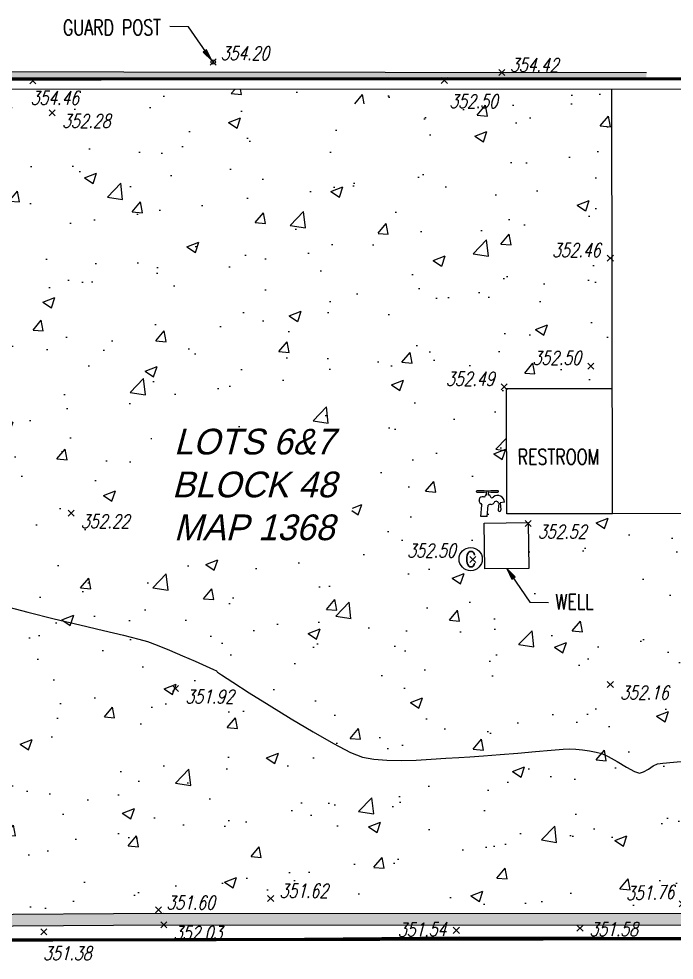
# Model space of a CAD drawing. Header units: feet. Extents: x 5005 to 5347, y 4757 to 5218.
# Drawn here: x 5081.9 to 5120.1, y 4965.4 to 5020.3 of the extents above; entities that cross this region are included whole.
import ezdxf
from ezdxf.enums import TextEntityAlignment as Align

# ---------------------------------------------------------------- set-up
doc = ezdxf.new("R2010")
doc.units = ezdxf.units.FT
doc.header["$LTSCALE"] = 0.5
doc.header["$MEASUREMENT"] = 0
doc.linetypes.add('PHANTOM2', pattern=[1.25, 0.625, -0.125, 0.125, -0.125, 0.125, -0.125])
for name, color, linetype in [('BUILDING', 20, 'Continuous'), ('CONTOUR MNR', 252, 'Continuous'), ('EG', 7, 'Continuous'), ('ELEV', 1, 'Continuous'), ('FENCE-CHAINL', 4, 'CHAIN LINIK FENCE'), ('HATCH', 252, 'Continuous'), ('LOT-LBLS', 4, 'Continuous'), ('PL WIDE', 20, 'PHANTOM2'), ('POINTS-TOPO DISPLAY', 183, 'Continuous'), ('POINTS-TOPO FL', 183, 'Continuous'), ('REC-MAP 14336', 7, 'Continuous'), ('TC', 6, 'Continuous'), ('TOPO', 2, 'Continuous'), ('TOPO LABELS', 2, 'Continuous'), ('TOPO-DATE', 7, 'Continuous')]:
    doc.layers.add(name, color=color, linetype=linetype)
doc.layers.add('PL', color=20, linetype='PHANTOM2', plot=False)
doc.styles.add('SHADOW_10', font='shadow.shx', dxfattribs={"oblique": 15, "height": 3.2})
doc.styles.add('SIMPL_010', font='simplex.shx', dxfattribs={"width": 0.75, "oblique": 15, "height": 1})
doc.styles.add('SIMPLEX', font='simplex.shx', dxfattribs={"width": 0.75, "oblique": 15, "height": 0.08})
doc.styles.get("Standard").update_dxf_attribs({"font": 'simplex.shx', "width": 0.8})
doc.linetypes.add('CHAIN LINIK FENCE', pattern='A,0.5,-0.2,["X",Standard,S=0.1,R=0,X=-0.1,Y=-0.05],-0.25', length=0.95)

# ---------------------------------------------------------------- blocks, each defined once
blk = doc.blocks.new('CR 14336')
at = {"layer": 'PL'}
for p, q in [((574.169, 1792.536), (699.263, 1792.586)), ((574.169, 1742.245), (699.263, 1742.5))]:
    blk.add_line(p, q, dxfattribs=at)
at = {"layer": 'PL WIDE', "const_width": 0.18}
blk.add_lwpolyline([(574.169, 1742.245), (574.169, 1792.536), (699.263, 1792.586), (699.263, 1742.5), (574.169, 1742.245)], dxfattribs=at)
blk = doc.blocks.new('WF')
for p, q in [((-0.0245, 0.091), (-0.034, 0.0741)), ((-0.016, 0.091), (-0.0245, 0.091)), ((0.0017, 0.1299), (-0.0174, 0.1299)), ((-0.016, 0.091), (-0.0171, 0.1216)), ((0.0031, 0.091), (0.002, 0.1216)), ((0.0146, 0.091), (0.0031, 0.091)), ((0.0273, 0.0677), (0.0146, 0.091)), ((-0.0852, 0.0453), (-0.0848, 0.0446)), ((-0.067, 0.015), (-0.0579, -0.0001)), ((-0.0089, -0.103), (0, 0)), ((0.0168, 0.0096), (0, 0)), ((0.0981, 0.0197), (0.0898, -0.0425)), ((0.0981, 0.0197), (0.0949, 0.0192)), ((0.1482, 0.0266), (0.1098, 0.0213)), ((0.1098, 0.0213), (0.1171, -0.0428)), ((-0.0668, -0.103), (-0.0579, -0.0001)), ((-0.0089, -0.103), (-0.0668, -0.103))]:
    blk.add_line(p, q)
for centre, radius, start, end in [((-0.1039, 0.1258), 0.00557, 76.32578, 286.8078), ((-0.0687, -0.444), 0.5762, 84.88501, 93.49369), ((-0.0676, 0.7022), 0.5828, 266.43216, 274.97133), ((0.0535, -0.444), 0.5762, 86.50631, 95.16124), ((0.0524, 0.7022), 0.5828, 265.03901, 273.56784), ((0.0848, 0.0263), 0.0634, 0.24395, 125.546), ((0.0889, 0.126), 0.00543, 267.49388, 105.66681), ((-0.0521, 0.0441), 0.0327, 74.08417, 242.98927), ((-0.1777, -0.9107), 0.9954, 81.691, 82.2308), ((0.0279, 0.0385), 0.031, 248.90652, 318.51486), ((0.0165, 0.1155), 0.049, 282.82057, 309.94626), ((0.0732, 0.0132), 0.0226, 15.55286, 167.71138), ((0.1035, -0.0443), 0.0137, 172.41965, 6.52478)]:
    blk.add_arc(centre, radius, start, end)
blk = doc.blocks.new('SCO')
blk.add_circle((0, 0), 0.075)
at = {"style": 'SIMPLEX', "width": 0.8}
blk.add_text('C', height=0.1, dxfattribs=at).set_placement((0, -0.05), align=Align.CENTER)
blk = doc.blocks.new('PUNTA DE FLECHA')
at = {"layer": 'TOPO LABELS'}
h = blk.add_hatch(color=256, dxfattribs=at)
h.dxf.hatch_style = 1
h.paths.add_polyline_path([(4545.85, 4840.48), (4545.09, 4839.99), (4546.94, 4837.97)])
blk.add_lwpolyline([(4546.94, 4837.97), (4545.85, 4840.48), (4545.09, 4839.99), (4546.94, 4837.97)], dxfattribs=at)
blk = doc.blocks.new('*U236')
at = {"color": 0, "linetype": 'ByBlock', "lineweight": -2, "transparency": 16777216}
for p, q in [((-0.71, -0.71), (0.71, 0.71)), ((-0.71, 0.71), (0.71, -0.71))]:
    blk.add_line(p, q, dxfattribs=at)
blk = doc.blocks.new('*U307', base_point=(5090.995, 4981.211, 351.921))
at = {"layer": 'TOPO-DATE', "color": 183, "linetype": 'ByBlock', "insert": (5091.568, 4981.138, 351.921), "char_height": 0.8, "attachment_point": 1, "style": 'SIMPLEX'}
blk.add_mtext('351.92', dxfattribs=at)
blk = doc.blocks.new('*U308', base_point=(5090.995, 4981.211, 351.921))
at = {"layer": 'ELEV', "linetype": 'ByBlock', "lineweight": -2}
blk.add_blockref('*U307', (5090.995, 4981.211, 351.921), dxfattribs=at)
blk = doc.blocks.new('*U309', base_point=(5090.995, 4981.211, 351.921))
at = {"layer": 'ELEV', "linetype": 'ByBlock', "lineweight": -2}
blk.add_blockref('*U308', (5090.995, 4981.211, 351.921), dxfattribs=at)
at = {"layer": 'TOPO-DATE', "color": 183, "linetype": 'ByBlock', "lineweight": -2, "xscale": 0.25, "yscale": 0.25, "zscale": 0.25}
blk.add_blockref('*U236', (5090.995, 4981.211, 351.921), dxfattribs=at)
blk = doc.blocks.new('*U310', base_point=(5116.364, 4981.437, 352.165))
at = {"layer": 'TOPO-DATE', "color": 183, "linetype": 'ByBlock', "insert": (5116.937, 4981.364, 352.165), "char_height": 0.8, "attachment_point": 1, "style": 'SIMPLEX'}
blk.add_mtext('352.16', dxfattribs=at)
blk = doc.blocks.new('*U311', base_point=(5116.364, 4981.437, 352.165))
at = {"layer": 'ELEV', "linetype": 'ByBlock', "lineweight": -2}
blk.add_blockref('*U310', (5116.364, 4981.437, 352.165), dxfattribs=at)
blk = doc.blocks.new('*U312', base_point=(5116.364, 4981.437, 352.165))
at = {"layer": 'ELEV', "linetype": 'ByBlock', "lineweight": -2}
blk.add_blockref('*U311', (5116.364, 4981.437, 352.165), dxfattribs=at)
at = {"layer": 'TOPO-DATE', "color": 183, "linetype": 'ByBlock', "lineweight": -2, "xscale": 0.25, "yscale": 0.25, "zscale": 0.25}
blk.add_blockref('*U236', (5116.364, 4981.437, 352.165), dxfattribs=at)
blk = doc.blocks.new('*U421', base_point=(5120.558, 4968.646, 351.757))
at = {"layer": 'TOPO-DATE', "color": 183, "linetype": 'ByBlock', "insert": (5120.111, 4968.944, 351.757), "char_height": 0.8, "attachment_point": 9, "rotation": 1.7551, "style": 'SIMPLEX'}
blk.add_mtext('351.76', dxfattribs=at)
blk = doc.blocks.new('*U422', base_point=(5120.558, 4968.646, 351.757))
at = {"layer": 'ELEV', "linetype": 'ByBlock', "lineweight": -2}
blk.add_blockref('*U421', (5120.558, 4968.646, 351.757), dxfattribs=at)
blk = doc.blocks.new('*U423', base_point=(5120.558, 4968.646, 351.757))
at = {"layer": 'ELEV', "linetype": 'ByBlock', "lineweight": -2}
blk.add_blockref('*U422', (5120.558, 4968.646, 351.757), dxfattribs=at)
at = {"layer": 'TOPO-DATE', "color": 183, "linetype": 'ByBlock', "lineweight": -2, "xscale": 0.25, "yscale": 0.25, "zscale": 0.25}
blk.add_blockref('*U236', (5120.558, 4968.646, 351.757), dxfattribs=at)
blk = doc.blocks.new('*U424', base_point=(5114.596, 4967.233, 351.583))
at = {"layer": 'TOPO-DATE', "color": 183, "linetype": 'ByBlock', "insert": (5115.144, 4967.567, 351.583), "char_height": 0.8, "attachment_point": 1, "style": 'SIMPLEX'}
blk.add_mtext('351.58', dxfattribs=at)
blk = doc.blocks.new('*U425', base_point=(5114.596, 4967.233, 351.583))
at = {"layer": 'ELEV', "linetype": 'ByBlock', "lineweight": -2}
blk.add_blockref('*U424', (5114.596, 4967.233, 351.583), dxfattribs=at)
blk = doc.blocks.new('*U426', base_point=(5114.596, 4967.233, 351.583))
at = {"layer": 'ELEV', "linetype": 'ByBlock', "lineweight": -2}
blk.add_blockref('*U425', (5114.596, 4967.233, 351.583), dxfattribs=at)
at = {"layer": 'TOPO-DATE', "color": 183, "linetype": 'ByBlock', "lineweight": -2, "xscale": 0.25, "yscale": 0.25, "zscale": 0.25}
blk.add_blockref('*U236', (5114.596, 4967.233, 351.583), dxfattribs=at)
blk = doc.blocks.new('*U427', base_point=(5107.381, 4967.102, 351.535))
at = {"layer": 'TOPO-DATE', "color": 183, "linetype": 'ByBlock', "insert": (5106.794, 4966.769, 351.535), "char_height": 0.8, "attachment_point": 9, "rotation": 0.9209, "style": 'SIMPLEX'}
blk.add_mtext('351.54', dxfattribs=at)
blk = doc.blocks.new('*U428', base_point=(5107.381, 4967.102, 351.535))
at = {"layer": 'ELEV', "linetype": 'ByBlock', "lineweight": -2}
blk.add_blockref('*U427', (5107.381, 4967.102, 351.535), dxfattribs=at)
blk = doc.blocks.new('*U429', base_point=(5107.381, 4967.102, 351.535))
at = {"layer": 'ELEV', "linetype": 'ByBlock', "lineweight": -2}
blk.add_blockref('*U428', (5107.381, 4967.102, 351.535), dxfattribs=at)
at = {"layer": 'TOPO-DATE', "color": 183, "linetype": 'ByBlock', "lineweight": -2, "xscale": 0.25, "yscale": 0.25, "zscale": 0.25}
blk.add_blockref('*U236', (5107.381, 4967.102, 351.535), dxfattribs=at)
blk = doc.blocks.new('*U430', base_point=(5083.312, 4967.02, 351.377))
at = {"layer": 'TOPO-DATE', "color": 183, "linetype": 'ByBlock', "insert": (5083.262, 4966.16, 351.377), "char_height": 0.8, "attachment_point": 1, "style": 'SIMPLEX'}
blk.add_mtext('351.38', dxfattribs=at)
blk = doc.blocks.new('*U431', base_point=(5083.312, 4967.02, 351.377))
at = {"layer": 'ELEV', "linetype": 'ByBlock', "lineweight": -2}
blk.add_blockref('*U430', (5083.312, 4967.02, 351.377), dxfattribs=at)
blk = doc.blocks.new('*U432', base_point=(5083.312, 4967.02, 351.377))
at = {"layer": 'ELEV', "linetype": 'ByBlock', "lineweight": -2}
blk.add_blockref('*U431', (5083.312, 4967.02, 351.377), dxfattribs=at)
at = {"layer": 'TOPO-DATE', "color": 183, "linetype": 'ByBlock', "lineweight": -2, "xscale": 0.25, "yscale": 0.25, "zscale": 0.25}
blk.add_blockref('*U236', (5083.312, 4967.02, 351.377), dxfattribs=at)
blk = doc.blocks.new('*U442', base_point=(5090.001, 4968.291, 351.596))
at = {"layer": 'TOPO-DATE', "color": 183, "linetype": 'ByBlock', "insert": (5090.462, 4969.118, 351.596), "char_height": 0.8, "attachment_point": 1, "style": 'SIMPLEX'}
blk.add_mtext('351.60', dxfattribs=at)
blk = doc.blocks.new('*U443', base_point=(5090.001, 4968.291, 351.596))
at = {"layer": 'ELEV', "linetype": 'ByBlock', "lineweight": -2}
blk.add_blockref('*U442', (5090.001, 4968.291, 351.596), dxfattribs=at)
blk = doc.blocks.new('*U444', base_point=(5090.001, 4968.291, 351.596))
at = {"layer": 'ELEV', "linetype": 'ByBlock', "lineweight": -2}
blk.add_blockref('*U443', (5090.001, 4968.291, 351.596), dxfattribs=at)
at = {"layer": 'TOPO-DATE', "color": 183, "linetype": 'ByBlock', "lineweight": -2, "xscale": 0.25, "yscale": 0.25, "zscale": 0.25}
blk.add_blockref('*U236', (5090.001, 4968.291, 351.596), dxfattribs=at)
blk = doc.blocks.new('*U445', base_point=(5090.311, 4967.425, 352.032))
at = {"layer": 'TOPO-DATE', "color": 183, "linetype": 'ByBlock', "insert": (5090.884, 4967.352, 352.032), "char_height": 0.8, "attachment_point": 1, "style": 'SIMPLEX'}
blk.add_mtext('352.03', dxfattribs=at)
blk = doc.blocks.new('*U446', base_point=(5090.311, 4967.425, 352.032))
at = {"layer": 'ELEV', "linetype": 'ByBlock', "lineweight": -2}
blk.add_blockref('*U445', (5090.311, 4967.425, 352.032), dxfattribs=at)
blk = doc.blocks.new('*U447', base_point=(5090.311, 4967.425, 352.032))
at = {"layer": 'ELEV', "linetype": 'ByBlock', "lineweight": -2}
blk.add_blockref('*U446', (5090.311, 4967.425, 352.032), dxfattribs=at)
at = {"layer": 'TOPO-DATE', "color": 183, "linetype": 'ByBlock', "lineweight": -2, "xscale": 0.25, "yscale": 0.25, "zscale": 0.25}
blk.add_blockref('*U236', (5090.311, 4967.425, 352.032), dxfattribs=at)
blk = doc.blocks.new('*U451', base_point=(5096.545, 4968.953, 351.622))
at = {"layer": 'TOPO-DATE', "color": 183, "linetype": 'ByBlock', "insert": (5097.063, 4969.806, 351.622), "char_height": 0.8, "attachment_point": 1, "style": 'SIMPLEX'}
blk.add_mtext('351.62', dxfattribs=at)
blk = doc.blocks.new('*U452', base_point=(5096.545, 4968.953, 351.622))
at = {"layer": 'ELEV', "linetype": 'ByBlock', "lineweight": -2}
blk.add_blockref('*U451', (5096.545, 4968.953, 351.622), dxfattribs=at)
blk = doc.blocks.new('*U453', base_point=(5096.545, 4968.953, 351.622))
at = {"layer": 'ELEV', "linetype": 'ByBlock', "lineweight": -2}
blk.add_blockref('*U452', (5096.545, 4968.953, 351.622), dxfattribs=at)
at = {"layer": 'TOPO-DATE', "color": 183, "linetype": 'ByBlock', "lineweight": -2, "xscale": 0.25, "yscale": 0.25, "zscale": 0.25}
blk.add_blockref('*U236', (5096.545, 4968.953, 351.622), dxfattribs=at)
blk = doc.blocks.new('*U457', base_point=(5108.343, 4988.729, 352.495))
at = {"layer": 'TOPO-DATE', "color": 183, "linetype": 'ByBlock', "insert": (5107.34, 4988.853, 352.495), "char_height": 0.8, "attachment_point": 9, "style": 'SIMPLEX'}
blk.add_mtext('352.50', dxfattribs=at)
blk = doc.blocks.new('*U458', base_point=(5108.343, 4988.729, 352.495))
at = {"layer": 'ELEV', "linetype": 'ByBlock', "lineweight": -2}
blk.add_blockref('*U457', (5108.343, 4988.729, 352.495), dxfattribs=at)
blk = doc.blocks.new('*U459', base_point=(5108.343, 4988.729, 352.495))
at = {"layer": 'ELEV', "linetype": 'ByBlock', "lineweight": -2}
blk.add_blockref('*U458', (5108.343, 4988.729, 352.495), dxfattribs=at)
at = {"layer": 'TOPO-DATE', "color": 183, "linetype": 'ByBlock', "lineweight": -2, "xscale": 0.25, "yscale": 0.25, "zscale": 0.25}
blk.add_blockref('*U236', (5108.343, 4988.729, 352.495), dxfattribs=at)
blk = doc.blocks.new('*U466', base_point=(5111.565, 4990.827, 352.522))
at = {"layer": 'TOPO-DATE', "color": 183, "linetype": 'ByBlock', "insert": (5112.138, 4990.754, 352.522), "char_height": 0.8, "attachment_point": 1, "style": 'SIMPLEX'}
blk.add_mtext('352.52', dxfattribs=at)
blk = doc.blocks.new('*U467', base_point=(5111.565, 4990.827, 352.522))
at = {"layer": 'ELEV', "linetype": 'ByBlock', "lineweight": -2}
blk.add_blockref('*U466', (5111.565, 4990.827, 352.522), dxfattribs=at)
blk = doc.blocks.new('*U468', base_point=(5111.565, 4990.827, 352.522))
at = {"layer": 'ELEV', "linetype": 'ByBlock', "lineweight": -2}
blk.add_blockref('*U467', (5111.565, 4990.827, 352.522), dxfattribs=at)
at = {"layer": 'TOPO-DATE', "color": 183, "linetype": 'ByBlock', "lineweight": -2, "xscale": 0.25, "yscale": 0.25, "zscale": 0.25}
blk.add_blockref('*U236', (5111.565, 4990.827, 352.522), dxfattribs=at)
blk = doc.blocks.new('*U743', base_point=(5084.899, 4991.429, 352.216))
at = {"layer": 'TOPO-DATE', "color": 183, "linetype": 'ByBlock', "insert": (5085.472, 4991.356, 352.216), "char_height": 0.8, "attachment_point": 1, "style": 'SIMPLEX'}
blk.add_mtext('352.22', dxfattribs=at)
blk = doc.blocks.new('*U744', base_point=(5084.899, 4991.429, 352.216))
at = {"layer": 'ELEV', "linetype": 'ByBlock', "lineweight": -2}
blk.add_blockref('*U743', (5084.899, 4991.429, 352.216), dxfattribs=at)
blk = doc.blocks.new('*U745', base_point=(5084.899, 4991.429, 352.216))
at = {"layer": 'ELEV', "linetype": 'ByBlock', "lineweight": -2}
blk.add_blockref('*U744', (5084.899, 4991.429, 352.216), dxfattribs=at)
at = {"layer": 'TOPO-DATE', "color": 183, "linetype": 'ByBlock', "lineweight": -2, "xscale": 0.25, "yscale": 0.25, "zscale": 0.25}
blk.add_blockref('*U236', (5084.899, 4991.429, 352.216), dxfattribs=at)
blk = doc.blocks.new('*U746', base_point=(5083.797, 5014.783, 352.278))
at = {"layer": 'TOPO-DATE', "color": 183, "linetype": 'ByBlock', "insert": (5084.37, 5014.71, 352.278), "char_height": 0.8, "attachment_point": 1, "style": 'SIMPLEX'}
blk.add_mtext('352.28', dxfattribs=at)
blk = doc.blocks.new('*U747', base_point=(5083.797, 5014.783, 352.278))
at = {"layer": 'ELEV', "linetype": 'ByBlock', "lineweight": -2}
blk.add_blockref('*U746', (5083.797, 5014.783, 352.278), dxfattribs=at)
blk = doc.blocks.new('*U748', base_point=(5083.797, 5014.783, 352.278))
at = {"layer": 'ELEV', "linetype": 'ByBlock', "lineweight": -2}
blk.add_blockref('*U747', (5083.797, 5014.783, 352.278), dxfattribs=at)
at = {"layer": 'TOPO-DATE', "color": 183, "linetype": 'ByBlock', "lineweight": -2, "xscale": 0.25, "yscale": 0.25, "zscale": 0.25}
blk.add_blockref('*U236', (5083.797, 5014.783, 352.278), dxfattribs=at)
blk = doc.blocks.new('*U749', base_point=(5116.363, 5006.304, 352.456))
at = {"layer": 'TOPO-DATE', "color": 183, "linetype": 'ByBlock', "insert": (5115.789, 5006.377, 352.456), "char_height": 0.8, "attachment_point": 9, "style": 'SIMPLEX'}
blk.add_mtext('352.46', dxfattribs=at)
blk = doc.blocks.new('*U750', base_point=(5116.363, 5006.304, 352.456))
at = {"layer": 'ELEV', "linetype": 'ByBlock', "lineweight": -2}
blk.add_blockref('*U749', (5116.363, 5006.304, 352.456), dxfattribs=at)
blk = doc.blocks.new('*U751', base_point=(5116.363, 5006.304, 352.456))
at = {"layer": 'ELEV', "linetype": 'ByBlock', "lineweight": -2}
blk.add_blockref('*U750', (5116.363, 5006.304, 352.456), dxfattribs=at)
at = {"layer": 'TOPO-DATE', "color": 183, "linetype": 'ByBlock', "lineweight": -2, "xscale": 0.25, "yscale": 0.25, "zscale": 0.25}
blk.add_blockref('*U236', (5116.363, 5006.304, 352.456), dxfattribs=at)
blk = doc.blocks.new('*U752', base_point=(5115.226, 5000.016, 352.503))
at = {"layer": 'TOPO-DATE', "color": 183, "linetype": 'ByBlock', "insert": (5114.652, 5000.089, 352.503), "char_height": 0.8, "attachment_point": 9, "style": 'SIMPLEX'}
blk.add_mtext('352.50', dxfattribs=at)
blk = doc.blocks.new('*U753', base_point=(5115.226, 5000.016, 352.503))
at = {"layer": 'ELEV', "linetype": 'ByBlock', "lineweight": -2}
blk.add_blockref('*U752', (5115.226, 5000.016, 352.503), dxfattribs=at)
blk = doc.blocks.new('*U754', base_point=(5115.226, 5000.016, 352.503))
at = {"layer": 'ELEV', "linetype": 'ByBlock', "lineweight": -2}
blk.add_blockref('*U753', (5115.226, 5000.016, 352.503), dxfattribs=at)
at = {"layer": 'TOPO-DATE', "color": 183, "linetype": 'ByBlock', "lineweight": -2, "xscale": 0.25, "yscale": 0.25, "zscale": 0.25}
blk.add_blockref('*U236', (5115.226, 5000.016, 352.503), dxfattribs=at)
blk = doc.blocks.new('*U755', base_point=(5110.173, 4998.797, 352.493))
at = {"layer": 'TOPO-DATE', "color": 183, "linetype": 'ByBlock', "insert": (5109.599, 4998.87, 352.493), "char_height": 0.8, "attachment_point": 9, "style": 'SIMPLEX'}
blk.add_mtext('352.49', dxfattribs=at)
blk = doc.blocks.new('*U756', base_point=(5110.173, 4998.797, 352.493))
at = {"layer": 'ELEV', "linetype": 'ByBlock', "lineweight": -2}
blk.add_blockref('*U755', (5110.173, 4998.797, 352.493), dxfattribs=at)
blk = doc.blocks.new('*U757', base_point=(5110.173, 4998.797, 352.493))
at = {"layer": 'ELEV', "linetype": 'ByBlock', "lineweight": -2}
blk.add_blockref('*U756', (5110.173, 4998.797, 352.493), dxfattribs=at)
at = {"layer": 'TOPO-DATE', "color": 183, "linetype": 'ByBlock', "lineweight": -2, "xscale": 0.25, "yscale": 0.25, "zscale": 0.25}
blk.add_blockref('*U236', (5110.173, 4998.797, 352.493), dxfattribs=at)
blk = doc.blocks.new('*U776', base_point=(5082.666, 5016.651, 354.463))
at = {"layer": 'TOPO-DATE', "color": 183, "linetype": 'ByBlock', "insert": (5082.539, 5016.06, 354.463), "char_height": 0.8, "attachment_point": 1, "style": 'SIMPLEX'}
blk.add_mtext('354.46', dxfattribs=at)
blk = doc.blocks.new('*U777', base_point=(5082.666, 5016.651, 354.463))
at = {"layer": 'ELEV', "linetype": 'ByBlock', "lineweight": -2}
blk.add_blockref('*U776', (5082.666, 5016.651, 354.463), dxfattribs=at)
blk = doc.blocks.new('*U778', base_point=(5082.666, 5016.651, 354.463))
at = {"layer": 'ELEV', "linetype": 'ByBlock', "lineweight": -2}
blk.add_blockref('*U777', (5082.666, 5016.651, 354.463), dxfattribs=at)
at = {"layer": 'TOPO-DATE', "color": 183, "linetype": 'ByBlock', "lineweight": -2, "xscale": 0.25, "yscale": 0.25, "zscale": 0.25}
blk.add_blockref('*U236', (5082.666, 5016.651, 354.463), dxfattribs=at)
blk = doc.blocks.new('*U785', base_point=(5093.194, 5017.753, 354.203))
at = {"layer": 'TOPO-DATE', "color": 183, "linetype": 'ByBlock', "insert": (5093.627, 5018.657, 354.203), "char_height": 0.8, "attachment_point": 1, "style": 'SIMPLEX'}
blk.add_mtext('354.20', dxfattribs=at)
blk = doc.blocks.new('*U786', base_point=(5093.194, 5017.753, 354.203))
at = {"layer": 'ELEV', "linetype": 'ByBlock', "lineweight": -2}
blk.add_blockref('*U785', (5093.194, 5017.753, 354.203), dxfattribs=at)
blk = doc.blocks.new('*U787', base_point=(5093.194, 5017.753, 354.203))
at = {"layer": 'ELEV', "linetype": 'ByBlock', "lineweight": -2}
blk.add_blockref('*U786', (5093.194, 5017.753, 354.203), dxfattribs=at)
at = {"layer": 'TOPO-DATE', "color": 183, "linetype": 'ByBlock', "lineweight": -2, "xscale": 0.25, "yscale": 0.25, "zscale": 0.25}
blk.add_blockref('*U236', (5093.194, 5017.753, 354.203), dxfattribs=at)
blk = doc.blocks.new('*U788', base_point=(5106.681, 5016.673, 352.497))
at = {"layer": 'TOPO-DATE', "color": 183, "linetype": 'ByBlock', "insert": (5106.969, 5015.861, 352.497), "char_height": 0.8, "attachment_point": 1, "style": 'SIMPLEX'}
blk.add_mtext('352.50', dxfattribs=at)
blk = doc.blocks.new('*U789', base_point=(5106.681, 5016.673, 352.497))
at = {"layer": 'ELEV', "linetype": 'ByBlock', "lineweight": -2}
blk.add_blockref('*U788', (5106.681, 5016.673, 352.497), dxfattribs=at)
blk = doc.blocks.new('*U790', base_point=(5106.681, 5016.673, 352.497))
at = {"layer": 'ELEV', "linetype": 'ByBlock', "lineweight": -2}
blk.add_blockref('*U789', (5106.681, 5016.673, 352.497), dxfattribs=at)
at = {"layer": 'TOPO-DATE', "color": 183, "linetype": 'ByBlock', "lineweight": -2, "xscale": 0.25, "yscale": 0.25, "zscale": 0.25}
blk.add_blockref('*U236', (5106.681, 5016.673, 352.497), dxfattribs=at)
blk = doc.blocks.new('*U791', base_point=(5110.03, 5017.138, 354.424))
at = {"layer": 'TOPO-DATE', "color": 183, "linetype": 'ByBlock', "insert": (5110.508, 5017.975, 354.424), "char_height": 0.8, "attachment_point": 1, "style": 'SIMPLEX'}
blk.add_mtext('354.42', dxfattribs=at)
blk = doc.blocks.new('*U792', base_point=(5110.03, 5017.138, 354.424))
at = {"layer": 'ELEV', "linetype": 'ByBlock', "lineweight": -2}
blk.add_blockref('*U791', (5110.03, 5017.138, 354.424), dxfattribs=at)
blk = doc.blocks.new('*U793', base_point=(5110.03, 5017.138, 354.424))
at = {"layer": 'ELEV', "linetype": 'ByBlock', "lineweight": -2}
blk.add_blockref('*U792', (5110.03, 5017.138, 354.424), dxfattribs=at)
at = {"layer": 'TOPO-DATE', "color": 183, "linetype": 'ByBlock', "lineweight": -2, "xscale": 0.25, "yscale": 0.25, "zscale": 0.25}
blk.add_blockref('*U236', (5110.03, 5017.138, 354.424), dxfattribs=at)
blk = doc.blocks.new('*U893')
at = {"layer": 'CONTOUR MNR', "color": 252, "linetype": 'Continuous', "lineweight": -3, "elevation": 352}
blk.add_lwpolyline([(5080.893, 4986.056), (5082.384, 4985.661), (5083.921, 4985.277), (5085.419, 4984.916), (5086.795, 4984.59), (5087.967, 4984.311), (5088.851, 4984.093), (5089.363, 4983.947), (5089.93, 4983.731), (5090.637, 4983.441), (5091.402, 4983.117), (5092.142, 4982.796), (5092.774, 4982.518), (5093.215, 4982.321), (5093.383, 4982.246), (5093.413, 4982.201), (5093.444, 4982.157), (5093.684, 4981.999), (5094.335, 4981.578), (5095.294, 4980.963), (5096.462, 4980.226), (5097.738, 4979.439), (5099.021, 4978.672), (5100.21, 4977.996), (5101.204, 4977.483), (5101.904, 4977.203), (5102.556, 4977.081), (5103.322, 4977.021), (5104.162, 4977.01), (5105.039, 4977.035), (5105.917, 4977.082), (5106.757, 4977.138), (5107.523, 4977.191), (5108.175, 4977.228), (5108.963, 4977.274), (5109.927, 4977.349), (5110.97, 4977.439), (5111.997, 4977.531), (5112.91, 4977.611), (5113.614, 4977.666), (5114.011, 4977.683), (5114.349, 4977.662), (5114.742, 4977.623), (5115.152, 4977.567), (5115.538, 4977.495), (5115.863, 4977.41), (5116.244, 4977.233), (5116.757, 4976.942), (5117.299, 4976.624), (5117.768, 4976.369), (5118.06, 4976.264), (5118.303, 4976.337), (5118.585, 4976.504), (5118.87, 4976.687), (5119.123, 4976.805), (5119.426, 4976.848), (5120.053, 4976.908), (5120.92, 4976.979)], dxfattribs=at)

msp = doc.modelspace()

# ---------------------------------------------------------------- block references
at = {"layer": 'REC-MAP 14336'}
msp.add_blockref('CR 14336', (4467.708, 3224.209), dxfattribs=at)

# ---------------------------------------------------------------- next in the draw order: hatches: boundary and pattern name
at = {"layer": 'HATCH'}
h = msp.add_hatch(dxfattribs=at)
h.set_pattern_fill('AR-CONC', color=256, scale=0.5)
h.set_pattern_definition([(50, (0, 0), (3.5863009, -0.3137607), [0.375, -4.125]), (355, (0, 0), (-0.6937567, 3.7609607), [0.3, -3.3]), (100.451444, (0.299, -0.026), (2.8925442, 3.4472), [0.318701, -3.5057106]), (46.1842, (0, 1), (5.3362067, -0.8275964), [0.5625, -6.1875]), (96.635635, (0.4447, 0.931), (4.6733097, 4.870593), [0.4780517, -5.258569]), (351.18416, (0, 1), (4.6733097, 4.870593), [0.45, -4.95]), (21, (0.5, 0.75), (2.9845353, -2.0130945), [0.375, -4.125]), (326, (0.5, 0.75), (1.2165767, 3.6257502), [0.3, -3.3]), (71.451445, (0.7487, 0.5822), (4.2011119, 1.6126558), [0.318701, -3.5057106]), (37.5, (0, 0), (0.06079928, 1.66446927), [0, -3.26, 0, -3.35, 0, -3.3125]), (7.5, (0, 0), (1.3153477, 1.97205856), [0, -1.91, 0, -3.185, 0, -1.2625]), (327.5, (-1.115, 0), (2.66911218, -0.11277436), [0, -1.25, 0, -3.9, 0, -5.175]), (317.5, (-1.615, 0), (2.91593085, 0.5005249), [0, -1.625, 0, -2.59, 0, -3.675])])
h.paths.add_polyline_path([(5165.787, 4966.942), (5165.792, 4969.045), (5155.444, 4969.256), (5155.439, 4966.906), (5165.787, 4966.942), (5166.037, 4966.707), (5155.189, 4966.661), (5155.195, 4969.511), (5166.042, 4969.29), (5166.037, 4966.707)])
edge = h.paths.add_edge_path()
edge.add_line((5118.469, 5017.127), (5057.456, 5017.202))
edge.add_line((5057.456, 5017.202), (5057.459, 5016.818))
edge.add_line((5057.459, 5016.818), (5118.469, 5016.727))
edge.add_line((5118.469, 5016.727), (5118.469, 5017.127))
edge.add_line((5041.877, 4967.423), (5041.877, 4966.763))
edge.add_line((5041.877, 4966.763), (5066.849, 4967.26))
edge.add_line((5066.849, 4967.26), (5090.311, 4967.425))
edge.add_line((5090.311, 4967.425), (5148.333, 4967.405))
edge.add_line((5148.333, 4967.405), (5155.19, 4967.402))
edge.add_line((5155.19, 4967.402), (5155.192, 4968.063))
edge.add_line((5155.192, 4968.063), (5148.334, 4968.065))
edge.add_line((5148.334, 4968.065), (5090.305, 4968.085))
edge.add_line((5090.305, 4968.085), (5066.84, 4967.92))
edge.add_line((5066.84, 4967.92), (5041.864, 4967.423))
h = msp.add_hatch(dxfattribs=at)
h.set_pattern_fill('AR-CONC', color=256)
h.set_pattern_definition([(50, (0, 0), (7.172602, -0.6275213), [0.75, -8.25]), (355, (0, 0), (-1.387513, 7.521921), [0.6, -6.6]), (100.45144, (0.598, -0.052), (5.7850885, 6.8944), [0.637402, -7.011421]), (46.1842, (0, 2), (10.672413, -1.655193), [1.125, -12.375]), (96.63564, (0.889, 1.862), (9.34662, 9.741186), [0.956103, -10.517138]), (351.18416, (0, 2), (9.34662, 9.741186), [0.9, -9.9]), (21, (1, 1.5), (5.9690705, -4.026189), [0.75, -8.25]), (326, (1, 1.5), (2.433153, 7.2515005), [0.6, -6.6]), (71.45144, (1.4974, 1.1645), (8.402224, 3.2253115), [0.637402, -7.011421]), (37.5, (0, 0), (0.12159855, 3.3289385), [0, -6.52, 0, -6.7, 0, -6.625]), (7.5, (0, 0), (2.6306954, 3.9441171), [0, -3.82, 0, -6.37, 0, -2.525]), (327.5, (-2.23, 0), (5.3382244, -0.2255487), [0, -2.5, 0, -7.8, 0, -10.35]), (317.5, (-3.23, 0), (5.8318617, 1.0010498), [0, -3.25, 0, -5.18, 0, -7.35])])
edge = h.paths.add_edge_path()
edge.add_line((5166.971, 4990.242), (5166.949, 4990.257))
edge.add_line((5166.949, 4990.257), (5166.971, 4990.281))
edge.add_line((5166.971, 4990.281), (5166.971, 5016.795))
edge.add_line((5166.971, 5016.795), (5166.867, 5016.795))
edge.add_line((5166.867, 5016.795), (5166.862, 5016.42))
edge.add_line((5166.862, 5016.42), (5166.793, 5016.249))
edge.add_line((5166.793, 5016.249), (5166.837, 4991.491))
edge.add_line((5166.837, 4991.491), (5116.497, 4991.401))
edge.add_line((5116.497, 4991.401), (5110.321, 4991.39))
edge.add_line((5110.321, 4991.39), (5110.308, 4998.703))
edge.add_line((5110.308, 4998.703), (5116.484, 4998.714))
edge.add_line((5116.484, 4998.714), (5116.452, 5016.159))
edge.add_line((5116.452, 5016.159), (5106.364, 5016.164))
edge.add_line((5106.364, 5016.164), (5106.263, 5015.978))
edge.add_line((5106.263, 5015.978), (5106.025, 5016.164))
edge.add_line((5106.025, 5016.164), (5057.626, 5016.189))
edge.add_line((5057.626, 5016.189), (5041.877, 5016.364))
edge.add_line((5041.877, 5016.364), (5041.877, 4967.423))
edge.add_line((5041.877, 4967.423), (5066.84, 4967.92))
edge.add_line((5066.84, 4967.92), (5078.572, 4968.002))
edge.add_line((5078.572, 4968.002), (5078.081, 4968.487))
edge.add_line((5078.081, 4968.487), (5078.265, 4968.62))
edge.add_line((5078.265, 4968.62), (5078.572, 4968.002))
edge.add_line((5078.572, 4968.002), (5090.305, 4968.085))
edge.add_line((5090.305, 4968.085), (5148.336, 4968.758))
edge.add_line((5148.336, 4968.758), (5148.337, 4969.407))
edge.add_line((5148.337, 4969.407), (5155.224, 4969.514))
edge.add_line((5155.224, 4969.514), (5165.904, 4969.434))
edge.add_line((5165.904, 4969.434), (5165.904, 4969.293))
edge.add_line((5165.904, 4969.293), (5166.042, 4969.29))
edge.add_line((5166.042, 4969.29), (5166.037, 4966.707))
edge.add_line((5166.037, 4966.707), (5166.971, 4966.709))
edge.add_line((5166.971, 4966.709), (5166.971, 4968.038))
edge.add_line((5166.971, 4968.038), (5166.912, 4967.995))
edge.add_line((5166.912, 4967.995), (5166.604, 4968.612))
edge.add_arc((5166.525, 4968.709), 0.125, 180, 309.3051, ccw=False)
edge.add_arc((5166.525, 4968.709), 0.125, -50.6949, 180, ccw=False)
edge.add_line((5166.604, 4968.612), (5166.971, 4968.25))
edge.add_line((5166.971, 4968.25), (5166.971, 4990.242))
edge = h.paths.add_edge_path(flags=16)
edge.add_arc((5108.216, 4988.755), 0.677, 0, 360)
h.paths.add_polyline_path([(5109.035, 4988.181), (5108.998, 4990.846), (5111.564, 4990.881), (5111.6, 4988.216), (5110.318, 4988.198), (5110.809, 4987.714), (5110.625, 4987.581), (5110.318, 4988.198)], flags=16)
edge = h.paths.add_edge_path(flags=16)
edge.add_line((5108.817, 4991.244), (5108.873, 4991.898))
edge.add_line((5108.873, 4991.898), (5108.816, 4991.994))
edge.add_arc((5108.91, 4992.179), 0.208, 74.0553, 242.9604, ccw=False)
edge.add_arc((5108.109, 4986.112), 6.326, 81.6621, 82.2019, ccw=False)
edge.add_line((5109.026, 4992.371), (5109.086, 4992.477))
edge.add_line((5109.086, 4992.477), (5109.14, 4992.477))
edge.add_line((5109.14, 4992.477), (5109.133, 4992.672))
edge.add_arc((5108.814, 4996.362), 3.704, 266.5531, 274.9424, ccw=False)
edge.add_arc((5108.581, 4992.699), 0.0354, 76.2969, 286.7789, ccw=False)
edge.add_arc((5108.803, 4989.077), 3.662, 84.8564, 93.3425, ccw=False)
edge.add_line((5109.132, 4992.724), (5109.253, 4992.724))
edge.add_arc((5109.58, 4989.077), 3.662, 86.5997, 95.1323, ccw=False)
edge.add_arc((5109.807, 4992.699), 0.0345, -92.535, 105.6379, ccw=False)
edge.add_arc((5109.577, 4996.362), 3.704, 265.0101, 273.5389, ccw=False)
edge.add_line((5109.255, 4992.672), (5109.261, 4992.477))
edge.add_line((5109.261, 4992.477), (5109.335, 4992.477))
edge.add_line((5109.335, 4992.477), (5109.415, 4992.329))
edge.add_arc((5109.346, 4992.632), 0.311, 282.7917, 304.9556)
edge.add_arc((5109.78, 4992.066), 0.403, 0.2151, 129.3477, ccw=False)
edge.add_line((5110.183, 4992.067), (5109.939, 4992.034))
edge.add_line((5109.939, 4992.034), (5109.986, 4991.627))
edge.add_arc((5109.899, 4991.617), 0.0874, -187.6092, 6.4925, ccw=False)
edge.add_line((5109.812, 4991.628), (5109.849, 4991.963))
edge.add_arc((5109.706, 4991.982), 0.143, 352.3908, 527.6825)
edge.add_arc((5109.419, 4992.143), 0.197, 248.8776, 318.486, ccw=False)
edge.add_line((5109.348, 4991.96), (5109.241, 4991.899))
edge.add_line((5109.241, 4991.899), (5109.185, 4991.244))
edge.add_line((5109.185, 4991.244), (5108.817, 4991.244))
h.paths.add_polyline_path([(5107.732, 4988.078), (5108.699, 4988.078), (5108.7, 4989.433), (5107.732, 4989.433)], flags=16)
h.paths.add_polyline_path([(5162.362, 4988.009), (5165.287, 4988.018), (5165.283, 4989.368), (5162.358, 4989.359)], flags=16)
h.paths.add_polyline_path([(5112.899, 4985.583), (5115.664, 4985.59), (5115.66, 4986.94), (5112.896, 4986.933)], flags=16)
h.paths.add_polyline_path([(5068.757, 4969.244), (5076.086, 4969.265), (5076.082, 4970.615), (5068.753, 4970.594)], flags=16)
h.paths.add_polyline_path([(5097.221, 5013.958), (5104.196, 5013.977), (5104.192, 5015.327), (5097.217, 5015.308)], flags=16)
h.paths.add_polyline_path([(5088.288, 4988.982), (5100.585, 4988.982), (5102.583, 4996.438), (5090.286, 4996.438)], flags=16)

# ---------------------------------------------------------------- next in the draw order: linework, layer by layer
at = {"layer": 'BUILDING'}
msp.add_lwpolyline([(5166.793, 5016.249), (5166.837, 4991.491), (5116.497, 4991.401), (5116.452, 5016.159)], close=True, dxfattribs=at)
msp.add_lwpolyline([(5116.497, 4991.401), (5110.321, 4991.39), (5110.308, 4998.703), (5116.488, 4998.714)], dxfattribs=at)
at = {"layer": 'FENCE-CHAINL', "ltscale": 1.25}
for points in [[(5038.153, 4995.279), (5038.369, 5016.403), (5057.626, 5016.189), (5116.452, 5016.159)], [(5038.527, 4966.563), (5075.945, 4966.454), (5107.546, 4966.715), (5166.441, 4966.59)]]:
    msp.add_lwpolyline(points, dxfattribs=at)
at = {"layer": 'TC', "elevation": 354.424}
msp.add_lwpolyline([(5118.469, 5017.127), (5057.456, 5017.202)], dxfattribs=at)
at = {"layer": 'TC'}
msp.add_lwpolyline([(5041.877, 4967.423), (5041.877, 4966.763), (5066.849, 4967.26), (5090.311, 4967.425), (5155.19, 4967.402), (5155.192, 4968.063), (5090.305, 4968.085), (5066.84, 4967.92), (5041.864, 4967.423)], dxfattribs=at)
msp.add_polyline3d([(5057.464, 5017.202, 353.41), (5057.459, 5016.802, 354.424), (5118.469, 5016.727, 354.424)], dxfattribs=at)
at = {"layer": 'TOPO'}
msp.add_lwpolyline([(5109.035, 4988.181), (5108.998, 4990.846), (5111.564, 4990.881), (5111.6, 4988.216)], close=True, dxfattribs=at)
msp.add_circle((5093.194, 5017.753), 0.125, dxfattribs=at)

# ---------------------------------------------------------------- next in the draw order: block references
at = {"layer": 'POINTS-TOPO DISPLAY'}
for name, p in [('*U787', (5093.194, 5017.753, 354.203)), ('*U793', (5110.03, 5017.138, 354.424)), ('*U778', (5082.666, 5016.651, 354.463)), ('*U790', (5106.681, 5016.673, 352.497)), ('*U748', (5083.797, 5014.783, 352.278)), ('*U751', (5116.363, 5006.304, 352.456)), ('*U754', (5115.226, 5000.016, 352.503)), ('*U757', (5110.173, 4998.797, 352.493)), ('*U745', (5084.899, 4991.429, 352.216)), ('*U468', (5111.565, 4990.827, 352.522)), ('*U459', (5108.343, 4988.729, 352.495)), ('*U312', (5116.364, 4981.437, 352.165)), ('*U309', (5090.995, 4981.211, 351.921)), ('*U453', (5096.545, 4968.953, 351.622)), ('*U432', (5083.312, 4967.02, 351.377)), ('*U447', (5090.311, 4967.425, 352.032)), ('*U429', (5107.381, 4967.102, 351.535)), ('*U426', (5114.596, 4967.233, 351.583))]:
    msp.add_blockref(name, p, dxfattribs=at)
at = {"layer": 'POINTS-TOPO FL'}
for name, p in [('*U423', (5120.558, 4968.646, 351.757)), ('*U444', (5090.001, 4968.291, 351.596))]:
    msp.add_blockref(name, p, dxfattribs=at)
at = {"layer": 'TOPO'}
for name, p, xscale, yscale, zscale, rotation in [('WF', (5109.241, 4991.899), 6.355394969292806, 6.355394969292806, 6.355394969292806, 359.9711034864649), ('SCO', (5108.216, 4988.755), 9.03312120608421, 9.03312120608421, 9.03312120608421, 359.9833064384997)]:
    msp.add_blockref(name, p, dxfattribs=dict(at, xscale=xscale, yscale=yscale, zscale=zscale, rotation=rotation))
at = {"layer": 'TOPO LABELS', "xscale": 0.2520000000000011, "yscale": 0.2520000000000011, "zscale": 0.2520000000000011}
for p, rotation in [((4011.592, 3741.274), 2.95238424861104), ((6191.831, 6264.766), 182.952384248611)]:
    msp.add_blockref('PUNTA DE FLECHA', p, dxfattribs=dict(at, rotation=rotation))

# ---------------------------------------------------------------- next in the draw order: texts
at = {"layer": 'LOT-LBLS', "color": 2, "insert": (5087.987, 4996.359), "char_height": 1.5, "attachment_point": 1, "style": 'SHADOW_10'}
msp.add_mtext_dynamic_manual_height_columns('\\pxqc;LOTS 6&7 \\PBLOCK 48\\PMAP 1368', width=15.19109, gutter_width=10.638, heights=[7.419], dxfattribs=at)
at = {"layer": 'TOPO LABELS', "insert": (5083.856, 5020.206), "char_height": 0.9, "attachment_point": 1, "rotation": 0.1593, "style": 'SIMPL_010', "bg_fill": 3, "box_fill_scale": 1.05, "bg_fill_color": 256, "bg_fill_transparency": 0}
msp.add_mtext_dynamic_manual_height_columns('\\A1;\\pxqc;{\\Q0;GUARD POST}', width=6.86113, gutter_width=6.209, heights=[1.027], dxfattribs=at)

# ---------------------------------------------------------------- next in the draw order: linework, layer by layer
at = {"layer": 'TOPO LABELS'}
msp.add_lwpolyline([(5093.106, 5017.841), (5091.753, 5019.799), (5090.665, 5019.818)], dxfattribs=at)

# ---------------------------------------------------------------- next in the draw order: texts
at = {"layer": 'TOPO LABELS', "char_height": 0.9, "attachment_point": 1, "rotation": 0.1593, "style": 'SIMPL_010', "bg_fill": 3, "box_fill_scale": 1.05, "bg_fill_color": 256, "bg_fill_transparency": 0}
for s, width, heights, insert in [('\\A1;\\pxqc;{\\Q0;RESTROOM}', 5.55216, [0.537], (5110.567, 4995.163)), ('\\A1;\\pxqc;{\\Q0;WELL}', 2.94418, [1.027], (5112.806, 4986.707))]:
    msp.add_mtext_dynamic_manual_height_columns(s, width=width, gutter_width=6.209, heights=heights, dxfattribs=dict(at, insert=insert))

# ---------------------------------------------------------------- next in the draw order: linework, layer by layer
at = {"layer": 'CONTOUR MNR', "linetype": 'ByBlock', "lineweight": -2, "elevation": 352, "flags": 128}
msp.add_lwpolyline([(5080.893, 4986.056), (5082.384, 4985.661), (5083.921, 4985.277), (5085.419, 4984.916), (5086.795, 4984.59), (5087.967, 4984.311), (5088.851, 4984.093), (5089.363, 4983.947), (5089.93, 4983.731), (5090.637, 4983.441), (5091.402, 4983.117), (5092.142, 4982.796), (5092.774, 4982.518), (5093.215, 4982.321), (5093.383, 4982.246), (5093.413, 4982.201), (5093.444, 4982.157), (5093.684, 4981.999), (5094.335, 4981.578), (5095.294, 4980.963), (5096.462, 4980.226), (5097.738, 4979.439), (5099.021, 4978.672), (5100.21, 4977.996), (5101.204, 4977.483), (5101.904, 4977.203), (5102.556, 4977.081), (5103.322, 4977.021), (5104.162, 4977.01), (5105.039, 4977.035), (5105.917, 4977.082), (5106.757, 4977.138), (5107.523, 4977.191), (5108.175, 4977.228), (5108.963, 4977.274), (5109.927, 4977.349), (5110.97, 4977.439), (5111.997, 4977.531), (5112.91, 4977.611), (5113.614, 4977.666), (5114.011, 4977.683), (5114.349, 4977.662), (5114.742, 4977.623), (5115.152, 4977.567), (5115.538, 4977.495), (5115.863, 4977.41), (5116.244, 4977.233), (5116.757, 4976.942), (5117.299, 4976.624), (5117.768, 4976.369), (5118.06, 4976.264), (5118.303, 4976.337), (5118.585, 4976.504), (5118.87, 4976.687), (5119.123, 4976.805), (5119.426, 4976.848), (5120.053, 4976.908), (5120.92, 4976.979)], dxfattribs=at)
at = {"layer": 'TOPO LABELS'}
msp.add_lwpolyline([(5110.318, 4988.198), (5111.671, 4986.241), (5112.758, 4986.222)], dxfattribs=at)

# ---------------------------------------------------------------- next in the draw order: block references
at = {"layer": 'EG', "color": 7, "linetype": 'Continuous', "lineweight": -3}
msp.add_blockref('*U893', (0, 0), dxfattribs=at)

doc.saveas('drawing.dxf')
